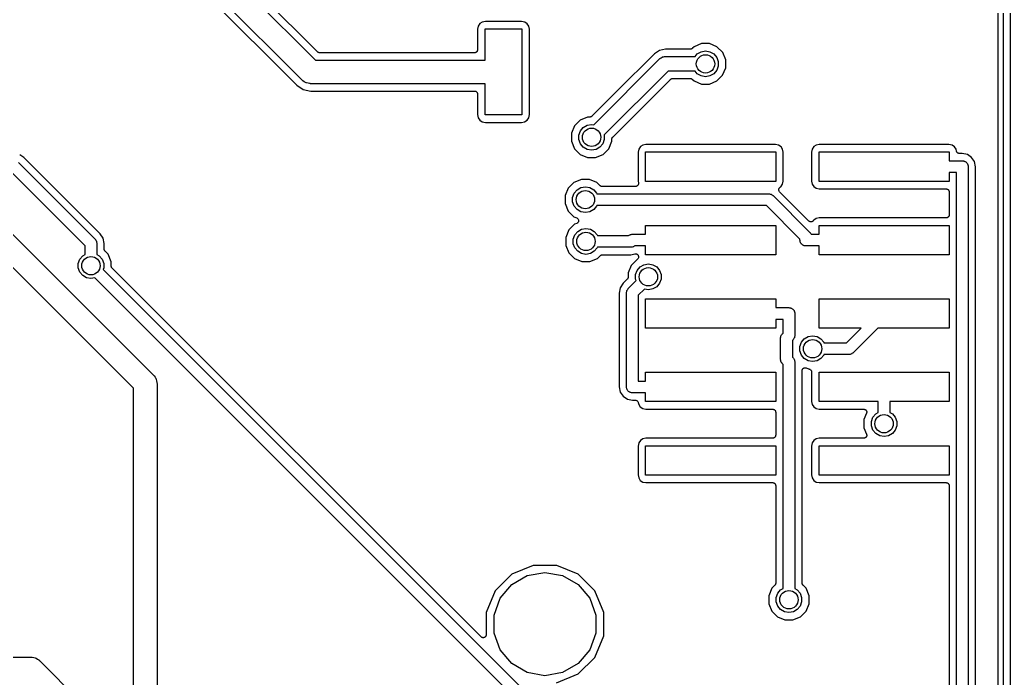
# Model space of a CAD drawing. Extents: x 51 to 137, y -158 to -25.
# Drawn here: x 102.28 to 136.51, y -67.61 to -44.84 of the extents above; entities that cross this region are included whole.
import ezdxf

# ---------------------------------------------------------------- set-up
doc = ezdxf.new("R2010")
doc.units = 0
doc.header["$MEASUREMENT"] = 0
doc.layers.add('BLACK', color=7, linetype='CONTINUOUS')

msp = doc.modelspace()

# ---------------------------------------------------------------- linework, layer by layer
at = {"layer": 'Black'}
for p, q in [((136.083, -28.2226), (136.083, -119.88)), ((136.286, -119.911), (136.286, -28.1863)), ((136.515, -28.1813), (136.515, -119.921)), ((101.625, -35.3631), (112.501, -46.2382)), ((112.045, -46.932), (100.932, -35.8188)), ((100.759, -36.0054), (111.858, -47.1045)), ((112.576, -45.9544), (110.493, -43.8716)), ((118.125, -45.0589), (118.103, -45.1688)), ((118.103, -45.1688), (118.103, -45.8826)), ((118.182, -44.9745), (118.125, -45.0589)), ((118.267, -44.9184), (118.182, -44.9745)), ((118.374, -44.8977), (118.267, -44.9184)), ((118.364, -46.2382), (118.364, -45.1587)), ((118.364, -45.1587), (119.634, -45.1587)), ((119.624, -44.8977), (118.374, -44.8977)), ((119.734, -44.9198), (119.624, -44.8977)), ((119.634, -45.1587), (119.634, -48.1305)), ((119.818, -44.9768), (119.734, -44.9198)), ((119.874, -45.0621), (119.818, -44.9768)), ((119.895, -45.1685), (119.874, -45.0621)), ((119.895, -48.1204), (119.895, -45.1685)), ((124.597, -45.8572), (124.393, -45.8977)), ((125.462, -45.8572), (124.597, -45.8572)), ((125.467, -45.8564), (125.462, -45.8572)), ((125.471, -45.8568), (125.467, -45.8564)), ((125.484, -45.8533), (125.471, -45.8568)), ((125.497, -45.851), (125.484, -45.8533)), ((125.501, -45.8488), (125.497, -45.851)), ((125.505, -45.8477), (125.501, -45.8488)), ((125.516, -45.84), (125.505, -45.8477)), ((125.527, -45.8334), (125.516, -45.84)), ((125.53, -45.83), (125.527, -45.8334)), ((125.534, -45.8275), (125.53, -45.83)), ((125.589, -45.7727), (125.534, -45.8275)), ((125.846, -45.6665), (125.589, -45.7727)), ((126.124, -45.6668), (125.846, -45.6665)), ((126.38, -45.7733), (126.124, -45.6668)), ((126.577, -45.97), (126.38, -45.7733)), ((112.58, -45.957), (112.576, -45.9544)), ((112.583, -45.9604), (112.58, -45.957)), ((112.594, -45.9671), (112.583, -45.9604)), ((112.605, -45.9747), (112.594, -45.9671)), ((112.609, -45.9758), (112.605, -45.9747)), ((112.613, -45.9781), (112.609, -45.9758)), ((112.626, -45.9804), (112.613, -45.9781)), ((112.639, -45.9838), (112.626, -45.9804)), ((112.643, -45.9834), (112.639, -45.9838)), ((112.648, -45.9842), (112.643, -45.9834)), ((118.001, -45.9842), (112.648, -45.9842)), ((118.01, -45.9827), (118.001, -45.9842)), ((118.019, -45.9827), (118.01, -45.9827)), ((118.027, -45.9796), (118.019, -45.9827)), ((118.036, -45.9781), (118.027, -45.9796)), ((118.044, -45.9736), (118.036, -45.9781)), ((118.052, -45.9706), (118.044, -45.9736)), ((118.059, -45.9649), (118.052, -45.9706)), ((118.067, -45.9604), (118.059, -45.9649)), ((118.072, -45.9536), (118.067, -45.9604)), ((118.079, -45.9479), (118.072, -45.9536)), ((118.084, -45.9402), (118.079, -45.9479)), ((118.089, -45.9334), (118.084, -45.9402)), ((118.092, -45.925), (118.089, -45.9334)), ((118.097, -45.9173), (118.092, -45.925)), ((118.098, -45.9086), (118.097, -45.9173)), ((118.101, -45.9002), (118.098, -45.9086)), ((118.103, -45.8826), (118.101, -45.8914)), ((118.101, -45.8914), (118.101, -45.9002)), ((122.121, -48.472), (124.407, -46.1856)), ((124.221, -46.013), (122.921, -47.3127)), ((124.393, -45.8977), (124.221, -46.013)), ((124.407, -46.1856), (124.417, -46.1791)), ((124.417, -46.1791), (124.424, -46.1706)), ((124.424, -46.1706), (124.452, -46.154)), ((124.452, -46.154), (124.48, -46.135)), ((124.48, -46.135), (124.49, -46.1321)), ((124.49, -46.1321), (124.5, -46.1265)), ((124.5, -46.1265), (124.533, -46.1207)), ((124.533, -46.1207), (124.565, -46.1121)), ((124.565, -46.1121), (124.576, -46.1131)), ((124.576, -46.1131), (124.587, -46.1112)), ((124.587, -46.1112), (125.624, -46.1112)), ((125.624, -46.1112), (125.697, -46.0234)), ((125.697, -46.0234), (125.831, -45.9459)), ((125.831, -45.9459), (125.984, -45.919)), ((125.984, -45.919), (126.137, -45.9459)), ((126.137, -45.9459), (126.271, -46.0234)), ((126.271, -46.0234), (126.37, -46.1421)), ((126.37, -46.1421), (126.423, -46.2877)), ((126.683, -46.2268), (126.577, -45.97)), ((112.501, -46.2382), (118.364, -46.2382)), ((126.423, -46.4426), (126.37, -46.5883)), ((126.423, -46.2877), (126.423, -46.4426)), ((126.576, -46.7613), (126.682, -46.5047)), ((126.682, -46.5047), (126.683, -46.2268)), ((124.692, -46.6192), (122.486, -48.8257)), ((125.624, -46.6192), (124.692, -46.6192)), ((124.771, -46.9004), (124.774, -46.8969)), ((124.774, -46.8969), (124.786, -46.8903)), ((124.786, -46.8903), (124.797, -46.8827)), ((124.797, -46.8827), (124.801, -46.8815)), ((124.801, -46.8815), (124.805, -46.8793)), ((124.805, -46.8793), (124.818, -46.877)), ((124.818, -46.877), (124.831, -46.8735)), ((124.831, -46.8735), (124.835, -46.8739)), ((124.835, -46.8739), (124.84, -46.8732)), ((124.84, -46.8732), (125.462, -46.8732)), ((125.462, -46.8732), (125.466, -46.8739)), ((125.466, -46.8739), (125.471, -46.8736)), ((125.471, -46.8736), (125.484, -46.877)), ((125.484, -46.877), (125.497, -46.8793)), ((125.497, -46.8793), (125.501, -46.8815)), ((125.501, -46.8815), (125.505, -46.8827)), ((125.505, -46.8827), (125.516, -46.8903)), ((125.516, -46.8903), (125.527, -46.8969)), ((125.527, -46.8969), (125.53, -46.9004)), ((125.697, -46.707), (125.624, -46.6192)), ((125.831, -46.7844), (125.697, -46.707)), ((125.984, -46.8114), (125.831, -46.7844)), ((126.137, -46.7844), (125.984, -46.8114)), ((126.271, -46.707), (126.137, -46.7844)), ((126.37, -46.5883), (126.271, -46.707)), ((126.379, -46.9577), (126.576, -46.7613)), ((111.858, -47.1045), (112.08, -47.2529)), ((112.059, -46.9422), (112.045, -46.932)), ((112.071, -46.9559), (112.059, -46.9422)), ((112.117, -46.9825), (112.071, -46.9559)), ((112.16, -47.0129), (112.117, -46.9825)), ((112.178, -47.0175), (112.16, -47.0129)), ((112.193, -47.0265), (112.178, -47.0175)), ((112.245, -47.0357), (112.193, -47.0265)), ((112.297, -47.0495), (112.245, -47.0357)), ((112.315, -47.0479), (112.297, -47.0495)), ((112.332, -47.051), (112.315, -47.0479)), ((118.364, -47.051), (112.332, -47.051)), ((118.364, -48.1305), (118.364, -47.051)), ((122.775, -48.8954), (124.768, -46.9029)), ((124.768, -46.9029), (124.771, -46.9004)), ((125.53, -46.9004), (125.534, -46.903)), ((125.534, -46.903), (125.588, -46.957)), ((125.588, -46.957), (125.844, -47.0635)), ((125.844, -47.0635), (126.122, -47.0638)), ((126.122, -47.0638), (126.379, -46.9577)), ((112.08, -47.2529), (112.342, -47.305)), ((112.342, -47.305), (118.001, -47.305)), ((118.001, -47.305), (118.01, -47.3065)), ((118.01, -47.3065), (118.019, -47.3065)), ((118.019, -47.3065), (118.027, -47.3096)), ((118.027, -47.3096), (118.036, -47.3111)), ((118.036, -47.3111), (118.044, -47.3156)), ((118.044, -47.3156), (118.052, -47.3186)), ((118.052, -47.3186), (118.059, -47.3243)), ((118.059, -47.3243), (118.067, -47.3288)), ((118.067, -47.3288), (118.072, -47.3356)), ((118.072, -47.3356), (118.079, -47.3413)), ((118.079, -47.3413), (118.084, -47.349)), ((118.084, -47.349), (118.089, -47.3558)), ((118.089, -47.3558), (118.092, -47.3642)), ((118.092, -47.3642), (118.097, -47.3719)), ((118.097, -47.3719), (118.098, -47.3806)), ((118.098, -47.3806), (118.101, -47.389)), ((118.101, -47.389), (118.101, -47.3978)), ((118.101, -47.3978), (118.103, -47.4066)), ((118.103, -47.4066), (118.103, -48.1207)), ((122.921, -47.3127), (122.057, -48.1768)), ((118.103, -48.1207), (118.124, -48.2271)), ((118.124, -48.2271), (118.18, -48.3124)), ((119.634, -48.1305), (118.364, -48.1305)), ((119.816, -48.3147), (119.873, -48.2303)), ((119.873, -48.2303), (119.895, -48.1204)), ((121.909, -48.2065), (121.652, -48.3127)), ((121.985, -48.2066), (121.909, -48.2065)), ((121.989, -48.2058), (121.985, -48.2066)), ((121.994, -48.2062), (121.989, -48.2058)), ((122.007, -48.2028), (121.994, -48.2062)), ((122.02, -48.2005), (122.007, -48.2028)), ((122.024, -48.1983), (122.02, -48.2005)), ((122.028, -48.1971), (122.024, -48.1983)), ((122.039, -48.1895), (122.028, -48.1971)), ((122.05, -48.1829), (122.039, -48.1895)), ((122.053, -48.1794), (122.05, -48.1829)), ((122.057, -48.1768), (122.053, -48.1794)), ((118.18, -48.3124), (118.264, -48.3694)), ((118.264, -48.3694), (118.374, -48.3915)), ((118.374, -48.3915), (119.624, -48.3915)), ((119.624, -48.3915), (119.731, -48.3708)), ((119.731, -48.3708), (119.816, -48.3147)), ((121.455, -48.509), (121.349, -48.7656)), ((121.652, -48.3127), (121.455, -48.509)), ((121.661, -48.6821), (121.76, -48.5634)), ((121.76, -48.5634), (121.894, -48.4859)), ((121.894, -48.4859), (122.047, -48.459)), ((122.047, -48.459), (122.121, -48.472)), ((121.349, -48.7656), (121.348, -49.0435)), ((121.608, -48.8277), (121.661, -48.6821)), ((121.608, -48.9826), (121.608, -48.8277)), ((122.486, -48.8257), (122.486, -48.8277)), ((122.486, -48.8277), (122.486, -48.9826)), ((122.746, -48.9584), (122.749, -48.9455)), ((122.749, -48.9455), (122.752, -48.9324)), ((122.752, -48.9324), (122.754, -48.9286)), ((122.754, -48.9286), (122.755, -48.9243)), ((122.755, -48.9243), (122.763, -48.9134)), ((122.763, -48.9134), (122.769, -48.9018)), ((122.769, -48.9018), (122.773, -48.899)), ((122.773, -48.899), (122.775, -48.8954)), ((121.348, -49.0435), (121.454, -49.3003)), ((121.661, -49.1283), (121.608, -48.9826)), ((121.76, -49.247), (121.661, -49.1283)), ((121.894, -49.3244), (121.76, -49.247)), ((122.334, -49.247), (122.2, -49.3244)), ((122.433, -49.1283), (122.334, -49.247)), ((122.486, -48.9826), (122.433, -49.1283)), ((122.639, -49.3013), (122.745, -49.0447)), ((122.745, -48.9671), (122.746, -48.9628)), ((122.745, -49.0447), (122.745, -48.9671)), ((122.746, -48.9628), (122.746, -48.9584)), ((123.732, -49.229), (123.675, -49.3134)), ((123.817, -49.1729), (123.732, -49.229)), ((123.924, -49.1522), (123.817, -49.1729)), ((128.4, -49.1522), (123.924, -49.1522)), ((128.51, -49.1743), (128.4, -49.1522)), ((128.594, -49.2313), (128.51, -49.1743)), ((128.65, -49.3166), (128.594, -49.2313)), ((129.726, -49.229), (129.669, -49.3134)), ((129.812, -49.1729), (129.726, -49.229)), ((129.918, -49.1522), (129.812, -49.1729)), ((134.394, -49.1522), (129.918, -49.1522)), ((134.504, -49.1743), (134.394, -49.1522)), ((134.588, -49.2313), (134.504, -49.1743)), ((134.644, -49.3166), (134.588, -49.2313)), ((102.286, -49.514), (102.28, -49.5077)), ((102.392, -49.5845), (102.286, -49.514)), ((102.422, -49.605), (102.392, -49.5845)), ((105.059, -52.2416), (102.422, -49.605)), ((121.454, -49.3003), (121.651, -49.497)), ((121.651, -49.497), (121.907, -49.6035)), ((122.047, -49.3514), (121.894, -49.3244)), ((121.907, -49.6035), (122.185, -49.6038)), ((122.2, -49.3244), (122.047, -49.3514)), ((122.185, -49.6038), (122.442, -49.4977)), ((122.442, -49.4977), (122.639, -49.3013)), ((123.675, -49.3134), (123.653, -49.4233)), ((123.653, -49.4233), (123.653, -50.4194)), ((123.914, -50.4292), (123.914, -49.4132)), ((123.914, -49.4132), (128.41, -49.4132)), ((128.41, -49.4132), (128.41, -50.4292)), ((128.671, -49.423), (128.65, -49.3166)), ((128.671, -50.4191), (128.671, -49.423)), ((129.669, -49.3134), (129.647, -49.4233)), ((129.647, -49.4233), (129.647, -50.4194)), ((129.908, -50.4292), (129.908, -49.4132)), ((129.908, -49.4132), (134.404, -49.4132)), ((134.404, -49.4132), (134.404, -49.718)), ((134.657, -49.3818), (134.644, -49.3166)), ((134.663, -49.3975), (134.657, -49.3818)), ((134.669, -49.4132), (134.663, -49.3975)), ((134.669, -49.4139), (134.669, -49.4132)), ((134.67, -49.4147), (134.669, -49.4139)), ((134.681, -49.4274), (134.67, -49.4147)), ((134.692, -49.4402), (134.681, -49.4274)), ((134.692, -49.4407), (134.692, -49.4402)), ((134.693, -49.4413), (134.692, -49.4407)), ((134.708, -49.4495), (134.693, -49.4413)), ((134.722, -49.4579), (134.708, -49.4495)), ((134.723, -49.458), (134.722, -49.4579)), ((134.724, -49.4585), (134.723, -49.458)), ((134.74, -49.4611), (134.724, -49.4585)), ((134.757, -49.464), (134.74, -49.4611)), ((134.852, -49.464), (134.757, -49.464)), ((135.036, -49.5006), (134.852, -49.464)), ((135.183, -49.5993), (135.036, -49.5006)), ((135.282, -49.747), (135.183, -49.5993)), ((102.236, -49.7775), (104.886, -52.4283)), ((134.404, -49.718), (134.862, -49.718)), ((134.862, -49.718), (134.879, -49.7211)), ((134.879, -49.7211), (134.897, -49.7211)), ((134.897, -49.7211), (134.914, -49.7272)), ((134.914, -49.7272), (134.931, -49.7303)), ((134.931, -49.7303), (134.946, -49.7391)), ((134.946, -49.7391), (134.963, -49.7452)), ((134.963, -49.7452), (134.977, -49.7567)), ((134.977, -49.7567), (134.992, -49.7655)), ((134.992, -49.7655), (135.004, -49.7792)), ((135.004, -49.7792), (135.017, -49.7906)), ((135.017, -49.7906), (135.026, -49.806)), ((135.026, -49.806), (135.038, -49.8196)), ((135.038, -49.8196), (135.044, -49.8363)), ((135.044, -49.8363), (135.053, -49.8517)), ((135.053, -49.8517), (135.056, -49.8692)), ((135.056, -49.8692), (135.062, -49.8859)), ((135.062, -49.8859), (135.062, -49.9037)), ((135.062, -49.9037), (135.065, -49.9212)), ((135.065, -49.9212), (135.065, -76.5725)), ((135.319, -49.9312), (135.282, -49.747)), ((135.319, -76.5625), (135.319, -49.9312)), ((104.54, -52.6562), (102.008, -50.1244)), ((134.658, -50.1244), (134.404, -50.1244)), ((134.404, -50.1244), (134.404, -50.4292)), ((134.658, -76.4883), (134.658, -50.1244)), ((121.437, -50.47), (121.24, -50.6663)), ((121.693, -50.3639), (121.437, -50.47)), ((121.545, -50.7207), (121.679, -50.6432)), ((121.679, -50.6432), (121.832, -50.6163)), ((121.971, -50.3641), (121.693, -50.3639)), ((121.832, -50.6163), (121.984, -50.6432)), ((122.228, -50.4707), (121.971, -50.3641)), ((121.984, -50.6432), (122.119, -50.7207)), ((122.333, -50.5755), (122.228, -50.4707)), ((122.336, -50.5781), (122.333, -50.5755)), ((122.339, -50.5815), (122.336, -50.5781)), ((122.351, -50.5881), (122.339, -50.5815)), ((122.361, -50.5957), (122.351, -50.5881)), ((122.366, -50.5969), (122.361, -50.5957)), ((122.37, -50.5992), (122.366, -50.5969)), ((122.383, -50.6015), (122.37, -50.5992)), ((122.396, -50.6049), (122.383, -50.6015)), ((122.4, -50.6045), (122.396, -50.6049)), ((122.404, -50.6053), (122.4, -50.6045)), ((123.566, -50.6053), (122.404, -50.6053)), ((123.567, -50.6051), (123.566, -50.6053)), ((123.568, -50.6053), (123.567, -50.6051)), ((123.584, -50.6021), (123.568, -50.6053)), ((123.601, -50.5992), (123.584, -50.6021)), ((123.602, -50.5986), (123.601, -50.5987)), ((123.601, -50.5987), (123.601, -50.5992)), ((123.617, -50.5899), (123.602, -50.5986)), ((123.631, -50.5815), (123.617, -50.5899)), ((123.632, -50.5809), (123.631, -50.5815)), ((123.643, -50.5674), (123.632, -50.5804)), ((123.632, -50.5804), (123.632, -50.5809)), ((123.654, -50.5545), (123.643, -50.5674)), ((123.653, -50.4194), (123.666, -50.4843)), ((123.655, -50.553), (123.654, -50.5537)), ((123.654, -50.5537), (123.654, -50.5545)), ((123.66, -50.5371), (123.655, -50.553)), ((123.666, -50.5213), (123.66, -50.5371)), ((123.666, -50.4843), (123.666, -50.4852)), ((123.666, -50.4852), (123.666, -50.4861)), ((123.666, -50.4861), (123.666, -50.5028)), ((123.666, -50.5028), (123.666, -50.5196)), ((123.666, -50.5196), (123.666, -50.5205)), ((123.666, -50.5205), (123.666, -50.5213)), ((128.41, -50.4292), (123.914, -50.4292)), ((128.528, -50.6739), (128.535, -50.6593)), ((128.535, -50.6593), (128.536, -50.6582)), ((128.536, -50.6582), (128.537, -50.6568)), ((128.537, -50.6568), (128.549, -50.6457)), ((128.549, -50.6457), (128.56, -50.6343)), ((128.56, -50.6343), (128.561, -50.6337)), ((128.561, -50.6337), (128.562, -50.6326)), ((128.562, -50.6326), (128.592, -50.6134)), ((128.592, -50.6134), (128.649, -50.529)), ((128.649, -50.529), (128.671, -50.4191)), ((129.647, -50.4194), (129.668, -50.5258)), ((129.668, -50.5258), (129.724, -50.6111)), ((129.724, -50.6111), (129.808, -50.6681)), ((134.404, -50.4292), (129.908, -50.4292)), ((121.24, -50.6663), (121.133, -50.923)), ((121.133, -50.923), (121.133, -51.2008)), ((121.392, -50.985), (121.445, -50.8394)), ((121.392, -51.14), (121.392, -50.985)), ((121.445, -50.8394), (121.545, -50.7207)), ((122.119, -50.7207), (122.218, -50.8394)), ((122.218, -50.8394), (122.225, -50.8593)), ((122.225, -50.8593), (128.173, -50.8593)), ((128.173, -50.8593), (128.182, -50.8609)), ((128.182, -50.8609), (128.191, -50.8601)), ((128.191, -50.8601), (128.216, -50.8669)), ((128.216, -50.8669), (128.242, -50.8716)), ((128.242, -50.8716), (128.25, -50.876)), ((128.25, -50.876), (128.259, -50.8783)), ((128.259, -50.8783), (128.281, -50.8936)), ((128.281, -50.8936), (128.304, -50.9068)), ((128.304, -50.9068), (128.309, -50.9137)), ((128.309, -50.9137), (128.317, -50.9188)), ((128.317, -50.9188), (129.594, -52.1967)), ((128.517, -50.7234), (128.519, -50.7074)), ((128.517, -50.7249), (128.517, -50.7234)), ((128.517, -50.7264), (128.517, -50.7249)), ((128.521, -50.742), (128.517, -50.7264)), ((128.519, -50.7074), (128.52, -50.6913)), ((128.52, -50.6913), (128.521, -50.6899)), ((128.521, -50.6884), (128.528, -50.6739)), ((128.521, -50.6899), (128.521, -50.6884)), ((128.525, -50.7577), (128.521, -50.742)), ((128.526, -50.759), (128.525, -50.7577)), ((128.526, -50.7605), (128.526, -50.759)), ((128.535, -50.7738), (128.526, -50.7605)), ((128.544, -50.7872), (128.535, -50.7738)), ((128.545, -50.7881), (128.544, -50.7872)), ((128.546, -50.7894), (128.545, -50.7881)), ((129.558, -51.8015), (128.546, -50.7894)), ((129.808, -50.6681), (129.918, -50.6902)), ((129.918, -50.6902), (134.303, -50.6902)), ((134.303, -50.6902), (134.312, -50.6917)), ((134.312, -50.6917), (134.32, -50.6917)), ((134.32, -50.6917), (134.329, -50.6947)), ((134.329, -50.6947), (134.338, -50.6963)), ((134.338, -50.6963), (134.345, -50.7007)), ((134.345, -50.7007), (134.354, -50.7038)), ((134.354, -50.7038), (134.36, -50.7095)), ((134.36, -50.7095), (134.368, -50.7139)), ((134.368, -50.7139), (134.374, -50.7207)), ((134.374, -50.7207), (134.381, -50.7265)), ((134.381, -50.7265), (134.385, -50.7342)), ((134.385, -50.7342), (134.391, -50.741)), ((134.391, -50.741), (134.394, -50.7493)), ((134.394, -50.7493), (134.398, -50.757)), ((134.398, -50.757), (134.4, -50.7658)), ((134.4, -50.7658), (134.403, -50.7741)), ((134.403, -50.7741), (134.403, -50.783)), ((134.403, -50.783), (134.404, -50.7918)), ((134.404, -50.7918), (134.404, -51.5906)), ((121.133, -51.2008), (121.239, -51.4577)), ((121.445, -51.2856), (121.392, -51.14)), ((121.545, -51.4043), (121.445, -51.2856)), ((122.218, -51.2856), (122.119, -51.4043)), ((122.225, -51.2657), (122.218, -51.2856)), ((128.089, -51.2657), (122.225, -51.2657)), ((129.248, -52.4246), (128.089, -51.2657)), ((121.239, -51.4577), (121.436, -51.6543)), ((121.436, -51.6543), (121.535, -51.6957)), ((121.679, -51.4818), (121.545, -51.4043)), ((121.832, -51.5087), (121.679, -51.4818)), ((121.984, -51.4818), (121.832, -51.5087)), ((122.119, -51.4043), (121.984, -51.4818)), ((134.329, -51.6876), (134.32, -51.6907)), ((134.338, -51.6861), (134.329, -51.6876)), ((134.345, -51.6817), (134.338, -51.6861)), ((134.354, -51.6786), (134.345, -51.6817)), ((134.36, -51.6729), (134.354, -51.6786)), ((134.368, -51.6685), (134.36, -51.6729)), ((134.374, -51.6617), (134.368, -51.6685)), ((134.381, -51.6559), (134.374, -51.6617)), ((134.385, -51.6482), (134.381, -51.6559)), ((134.391, -51.6414), (134.385, -51.6482)), ((134.394, -51.6331), (134.391, -51.6414)), ((134.398, -51.6254), (134.394, -51.6331)), ((134.4, -51.6166), (134.398, -51.6254)), ((134.403, -51.6083), (134.4, -51.6166)), ((134.404, -51.5906), (134.403, -51.5994)), ((134.403, -51.5994), (134.403, -51.6083)), ((101.625, -51.8487), (106.906, -57.1294)), ((121.458, -51.9153), (121.261, -52.1116)), ((121.535, -51.8834), (121.458, -51.9153)), ((121.535, -51.6957), (121.546, -51.7028)), ((121.546, -51.8763), (121.535, -51.8834)), ((121.546, -51.7028), (121.558, -51.7089)), ((121.558, -51.8702), (121.546, -51.8763)), ((121.558, -51.7089), (121.561, -51.7122)), ((121.561, -51.8669), (121.558, -51.8702)), ((121.561, -51.7122), (121.565, -51.7147)), ((121.565, -51.8645), (121.561, -51.8669)), ((121.565, -51.7147), (121.573, -51.7252)), ((121.573, -51.8539), (121.565, -51.8645)), ((121.573, -51.7252), (121.582, -51.735)), ((121.582, -51.8442), (121.573, -51.8539)), ((121.582, -51.735), (121.584, -51.7391)), ((121.584, -51.84), (121.582, -51.8442)), ((121.584, -51.7391), (121.586, -51.7427)), ((121.586, -51.8365), (121.584, -51.84)), ((121.586, -51.7427), (121.59, -51.7553)), ((121.59, -51.8238), (121.586, -51.8365)), ((121.59, -51.7553), (121.595, -51.7676)), ((121.595, -51.8116), (121.59, -51.8238)), ((121.595, -51.7676), (121.596, -51.7721)), ((121.596, -51.8071), (121.595, -51.8116)), ((121.596, -51.7721), (121.597, -51.7763)), ((121.597, -51.7763), (121.596, -51.7896)), ((121.596, -51.7896), (121.597, -51.8028)), ((121.597, -51.8028), (121.596, -51.8071)), ((123.914, -52.258), (123.914, -51.9532)), ((123.914, -51.9532), (128.41, -51.9532)), ((128.41, -51.9532), (128.41, -52.9692)), ((129.559, -51.802), (129.558, -51.8015)), ((129.56, -51.8027), (129.559, -51.802)), ((129.574, -51.8121), (129.56, -51.8027)), ((129.587, -51.8217), (129.574, -51.8121)), ((129.588, -51.822), (129.587, -51.8217)), ((129.589, -51.8224), (129.588, -51.822)), ((129.605, -51.8265), (129.589, -51.8224)), ((129.621, -51.8309), (129.605, -51.8265)), ((129.622, -51.8308), (129.621, -51.8309)), ((129.623, -51.831), (129.622, -51.8308)), ((129.64, -51.8292), (129.623, -51.831)), ((129.657, -51.8278), (129.64, -51.8292)), ((129.658, -51.8273), (129.657, -51.8274)), ((129.657, -51.8274), (129.657, -51.8278)), ((129.673, -51.82), (129.658, -51.8273)), ((129.689, -51.8129), (129.673, -51.82)), ((129.69, -51.8119), (129.689, -51.8122)), ((129.689, -51.8122), (129.689, -51.8129)), ((129.702, -51.7998), (129.69, -51.8119)), ((129.714, -51.7879), (129.702, -51.7998)), ((129.715, -51.7865), (129.714, -51.7871)), ((129.714, -51.7871), (129.714, -51.7879)), ((129.726, -51.769), (129.715, -51.7865)), ((129.812, -51.7129), (129.726, -51.769)), ((129.918, -51.6922), (129.812, -51.7129)), ((129.908, -52.258), (129.908, -51.9532)), ((129.908, -51.9532), (134.404, -51.9532)), ((134.303, -51.6922), (129.918, -51.6922)), ((134.312, -51.6907), (134.303, -51.6922)), ((134.32, -51.6907), (134.312, -51.6907)), ((134.404, -51.9532), (134.404, -52.9692)), ((106.212, -57.5851), (100.932, -52.3044)), ((105.163, -52.3978), (105.059, -52.2416)), ((121.155, -52.3682), (121.154, -52.6461)), ((121.261, -52.1116), (121.155, -52.3682)), ((121.414, -52.4303), (121.467, -52.2847)), ((121.467, -52.2847), (121.566, -52.166)), ((121.566, -52.166), (121.7, -52.0885)), ((121.7, -52.0885), (121.853, -52.0616)), ((121.853, -52.0616), (122.006, -52.0885)), ((122.006, -52.0885), (122.14, -52.166)), ((122.14, -52.166), (122.239, -52.2847)), ((122.239, -52.2847), (122.247, -52.3046)), ((122.247, -52.3046), (123.327, -52.3046)), ((123.327, -52.3046), (123.349, -52.2923)), ((123.349, -52.2923), (123.371, -52.277)), ((123.371, -52.277), (123.379, -52.2747)), ((123.379, -52.2747), (123.387, -52.2703)), ((123.387, -52.2703), (123.413, -52.2656)), ((123.413, -52.2656), (123.439, -52.2588)), ((123.439, -52.2588), (123.448, -52.2596)), ((123.448, -52.2596), (123.456, -52.258)), ((123.456, -52.258), (123.914, -52.258)), ((129.594, -52.1967), (129.6, -52.204)), ((129.6, -52.204), (129.606, -52.2098)), ((129.606, -52.2098), (129.62, -52.2328)), ((129.62, -52.2328), (129.635, -52.2545)), ((129.635, -52.2545), (129.636, -52.258)), ((129.636, -52.258), (129.908, -52.258)), ((104.54, -52.9558), (104.54, -52.6562)), ((104.886, -52.4283), (104.892, -52.4356)), ((104.892, -52.4356), (104.898, -52.4414)), ((104.898, -52.4414), (104.912, -52.4644)), ((104.912, -52.4644), (104.927, -52.4861)), ((104.927, -52.4861), (104.929, -52.4948)), ((104.929, -52.4948), (104.934, -52.5025)), ((104.934, -52.5025), (104.938, -52.5287)), ((104.938, -52.5287), (104.945, -52.5543)), ((104.945, -52.5543), (104.944, -52.5632)), ((104.944, -52.5632), (104.946, -52.572)), ((104.946, -52.572), (104.946, -52.9558)), ((105.2, -52.582), (105.163, -52.3978)), ((105.2, -52.7732), (105.2, -52.582)), ((121.154, -52.6461), (121.26, -52.903)), ((121.414, -52.5853), (121.414, -52.4303)), ((121.467, -52.7309), (121.414, -52.5853)), ((122.247, -52.711), (122.239, -52.7309)), ((123.41, -52.711), (122.247, -52.711)), ((123.419, -52.7094), (123.41, -52.711)), ((123.428, -52.7102), (123.419, -52.7094)), ((123.453, -52.7034), (123.428, -52.7102)), ((123.479, -52.6987), (123.453, -52.7034)), ((123.487, -52.6943), (123.479, -52.6987)), ((123.496, -52.692), (123.487, -52.6943)), ((123.517, -52.6767), (123.496, -52.692)), ((123.539, -52.6644), (123.517, -52.6767)), ((123.914, -52.6644), (123.539, -52.6644)), ((123.914, -52.9692), (123.914, -52.6644)), ((129.248, -52.4612), (129.248, -52.4246)), ((129.251, -52.4787), (129.248, -52.4612)), ((129.251, -52.4965), (129.251, -52.4787)), ((129.257, -52.5132), (129.251, -52.4965)), ((129.26, -52.5307), (129.257, -52.5132)), ((129.269, -52.5461), (129.26, -52.5307)), ((129.275, -52.5628), (129.269, -52.5461)), ((129.286, -52.5764), (129.275, -52.5628)), ((129.295, -52.5918), (129.286, -52.5764)), ((129.309, -52.6032), (129.295, -52.5918)), ((129.32, -52.6169), (129.309, -52.6032)), ((129.336, -52.6257), (129.32, -52.6169)), ((129.349, -52.6372), (129.336, -52.6257)), ((129.366, -52.6433), (129.349, -52.6372)), ((129.381, -52.6521), (129.366, -52.6433)), ((129.399, -52.6552), (129.381, -52.6521)), ((129.416, -52.6613), (129.399, -52.6552)), ((129.433, -52.6613), (129.416, -52.6613)), ((129.451, -52.6644), (129.433, -52.6613)), ((129.908, -52.6644), (129.451, -52.6644)), ((129.908, -52.9692), (129.908, -52.6644)), ((104.356, -53.1228), (104.456, -53.0041)), ((104.456, -53.0041), (104.54, -52.9558)), ((104.946, -52.9558), (105.03, -53.0041)), ((105.03, -53.0041), (105.129, -53.1228)), ((105.201, -52.7775), (105.2, -52.7732)), ((105.2, -52.7819), (105.201, -52.7775)), ((105.204, -52.7948), (105.2, -52.7819)), ((105.206, -52.8079), (105.204, -52.7948)), ((105.208, -52.8118), (105.206, -52.8079)), ((105.209, -52.816), (105.208, -52.8118)), ((105.217, -52.8269), (105.209, -52.816)), ((105.224, -52.8385), (105.217, -52.8269)), ((105.227, -52.8413), (105.224, -52.8385)), ((105.23, -52.845), (105.227, -52.8413)), ((105.335, -52.9507), (105.23, -52.845)), ((105.441, -53.2076), (105.335, -52.9507)), ((121.26, -52.903), (121.457, -53.0996)), ((121.566, -52.8496), (121.467, -52.7309)), ((121.7, -52.9271), (121.566, -52.8496)), ((121.853, -52.954), (121.7, -52.9271)), ((122.006, -52.9271), (121.853, -52.954)), ((122.14, -52.8496), (122.006, -52.9271)), ((122.239, -52.7309), (122.14, -52.8496)), ((122.248, -53.1003), (122.354, -52.9947)), ((122.354, -52.9947), (122.358, -52.9922)), ((122.358, -52.9922), (122.36, -52.9888)), ((122.36, -52.9888), (122.372, -52.9821)), ((122.372, -52.9821), (122.383, -52.9745)), ((122.383, -52.9745), (122.387, -52.9733)), ((122.387, -52.9733), (122.391, -52.9711)), ((122.391, -52.9711), (122.404, -52.9688)), ((122.404, -52.9688), (122.417, -52.9654)), ((122.417, -52.9654), (122.421, -52.9658)), ((122.421, -52.9658), (122.426, -52.965)), ((122.426, -52.965), (123.4, -52.965)), ((123.4, -52.965), (123.544, -52.9362)), ((123.544, -52.9362), (123.554, -52.936)), ((123.554, -52.936), (123.563, -52.9343)), ((123.563, -52.9343), (123.571, -52.9356)), ((123.571, -52.9356), (123.58, -52.9355)), ((123.58, -52.9355), (123.588, -52.9384)), ((123.588, -52.9384), (123.597, -52.9398)), ((123.597, -52.9398), (123.605, -52.944)), ((123.605, -52.944), (123.613, -52.9468)), ((123.613, -52.9468), (123.62, -52.9525)), ((123.62, -52.9525), (123.628, -52.9569)), ((123.628, -52.9569), (123.634, -52.9635)), ((123.634, -52.9635), (123.641, -52.9689)), ((123.641, -52.9689), (123.645, -52.9767)), ((123.645, -52.9767), (123.651, -52.9836)), ((123.651, -52.9836), (123.654, -52.9917)), ((123.654, -52.9917), (123.659, -52.999)), ((123.659, -52.999), (123.661, -53.008)), ((123.661, -53.008), (123.664, -53.0165)), ((123.664, -53.0165), (123.666, -53.0289)), ((123.666, -53.0289), (123.667, -53.0452)), ((123.667, -53.0452), (123.667, -53.0616)), ((128.41, -52.9692), (123.914, -52.9692)), ((134.404, -52.9692), (129.908, -52.9692)), ((104.303, -53.2684), (104.356, -53.1228)), ((104.303, -53.4234), (104.303, -53.2684)), ((105.129, -53.1228), (105.182, -53.2684)), ((105.182, -53.2684), (105.182, -53.4234)), ((105.441, -53.3556), (105.441, -53.2076)), ((105.442, -53.3601), (105.441, -53.3556)), ((105.442, -53.3646), (105.442, -53.3601)), ((105.445, -53.3774), (105.442, -53.3646)), ((105.447, -53.3904), (105.445, -53.3774)), ((105.45, -53.3943), (105.447, -53.3904)), ((105.451, -53.3987), (105.45, -53.3943)), ((105.458, -53.4095), (105.451, -53.3987)), ((121.457, -53.0996), (121.713, -53.2062)), ((121.713, -53.2062), (121.991, -53.2064)), ((121.991, -53.2064), (122.248, -53.1003)), ((123.417, -53.335), (123.311, -53.5916)), ((123.619, -53.1336), (123.417, -53.335)), ((123.633, -53.1249), (123.619, -53.1333)), ((123.619, -53.1333), (123.619, -53.1336)), ((123.622, -53.5081), (123.722, -53.3894)), ((123.634, -53.1239), (123.633, -53.1249)), ((123.635, -53.1232), (123.634, -53.1239)), ((123.645, -53.1102), (123.635, -53.1232)), ((123.656, -53.0975), (123.645, -53.1102)), ((123.657, -53.0952), (123.656, -53.0963)), ((123.656, -53.0963), (123.656, -53.0975)), ((123.662, -53.0796), (123.657, -53.0952)), ((123.667, -53.0641), (123.662, -53.0796)), ((123.667, -53.0616), (123.667, -53.0628)), ((123.667, -53.0628), (123.667, -53.0641)), ((123.722, -53.3894), (123.856, -53.3119)), ((123.856, -53.3119), (124.009, -53.285)), ((124.009, -53.285), (124.162, -53.3119)), ((124.162, -53.3119), (124.296, -53.3894)), ((124.296, -53.3894), (124.395, -53.5081)), ((104.356, -53.569), (104.303, -53.4234)), ((104.456, -53.6877), (104.356, -53.569)), ((104.59, -53.7652), (104.456, -53.6877)), ((105.182, -53.4234), (105.162, -53.4781)), ((105.162, -53.4781), (121.14, -69.456)), ((105.465, -53.421), (105.458, -53.4095)), ((105.468, -53.4239), (105.465, -53.421)), ((105.471, -53.4276), (105.468, -53.4239)), ((118.228, -66.1848), (105.471, -53.4276)), ((123.311, -53.5916), (123.31, -53.7411)), ((123.31, -53.7411), (123.31, -53.7455)), ((123.569, -53.6537), (123.622, -53.5081)), ((123.569, -53.8087), (123.569, -53.6537)), ((124.395, -53.5081), (124.448, -53.6537)), ((124.448, -53.6537), (124.448, -53.8087)), ((104.743, -53.7921), (104.59, -53.7652)), ((104.878, -53.7683), (104.743, -53.7921)), ((120.912, -69.8029), (104.878, -53.7683)), ((123.14, -53.9533), (123.036, -54.1095)), ((123.281, -53.8129), (123.14, -53.9533)), ((123.283, -53.8093), (123.281, -53.8129)), ((123.287, -53.8064), (123.283, -53.8093)), ((123.293, -53.7949), (123.287, -53.8064)), ((123.301, -53.784), (123.293, -53.7949)), ((123.302, -53.7797), (123.301, -53.784)), ((123.304, -53.7759), (123.302, -53.7797)), ((123.307, -53.7628), (123.304, -53.7759)), ((123.31, -53.7499), (123.307, -53.7628)), ((123.31, -53.7455), (123.31, -53.7499)), ((123.313, -54.14), (123.589, -53.8634)), ((123.589, -53.8634), (123.569, -53.8087)), ((124.296, -54.073), (124.162, -54.1505)), ((124.395, -53.9543), (124.296, -54.073)), ((124.448, -53.8087), (124.395, -53.9543)), ((123.036, -54.1095), (122.999, -54.2937)), ((122.999, -54.2937), (122.999, -57.5312)), ((123.253, -54.2837), (123.255, -54.2749)), ((123.253, -57.5412), (123.253, -54.2837)), ((123.254, -54.266), (123.261, -54.2404)), ((123.255, -54.2749), (123.254, -54.266)), ((123.261, -54.2404), (123.265, -54.2142)), ((123.265, -54.2142), (123.27, -54.2065)), ((123.27, -54.2065), (123.272, -54.1978)), ((123.272, -54.1978), (123.287, -54.1761)), ((123.287, -54.1761), (123.301, -54.1531)), ((123.301, -54.1531), (123.308, -54.1473)), ((123.308, -54.1473), (123.313, -54.14)), ((123.874, -54.1536), (123.66, -54.3679)), ((123.66, -54.3679), (123.66, -57.338)), ((124.009, -54.1774), (123.874, -54.1536)), ((124.162, -54.1505), (124.009, -54.1774)), ((123.914, -55.5092), (123.914, -54.4932)), ((123.914, -54.4932), (128.41, -54.4932)), ((128.41, -54.4932), (128.41, -54.798)), ((129.908, -55.5092), (129.908, -54.4932)), ((129.908, -54.4932), (134.404, -54.4932)), ((134.404, -54.4932), (134.404, -55.5092)), ((128.41, -54.798), (128.867, -54.798)), ((128.867, -54.798), (128.885, -54.8011)), ((128.885, -54.8011), (128.902, -54.8011)), ((128.902, -54.8011), (128.919, -54.8072)), ((128.919, -54.8072), (128.937, -54.8103)), ((128.937, -54.8103), (128.952, -54.8191)), ((128.952, -54.8191), (128.969, -54.8252)), ((128.969, -54.8252), (128.982, -54.8366)), ((128.982, -54.8366), (128.998, -54.8455)), ((128.998, -54.8455), (129.009, -54.8592)), ((129.009, -54.8592), (129.023, -54.8706)), ((129.023, -54.8706), (129.032, -54.886)), ((129.032, -54.886), (129.043, -54.8996)), ((129.043, -54.8996), (129.049, -54.9163)), ((129.049, -54.9163), (129.058, -54.9317)), ((129.058, -54.9317), (129.061, -54.9492)), ((129.061, -54.9492), (129.067, -54.9659)), ((129.067, -54.9659), (129.067, -54.9837)), ((129.067, -54.9837), (129.07, -55.0012)), ((129.07, -55.0012), (129.07, -55.7614)), ((128.664, -55.2044), (128.41, -55.2044)), ((128.41, -55.2044), (128.41, -55.5092)), ((128.664, -55.6772), (128.664, -55.2044)), ((128.41, -55.5092), (123.914, -55.5092)), ((128.588, -55.8015), (128.593, -55.7753)), ((128.593, -55.7753), (128.597, -55.7676)), ((128.597, -55.7676), (128.6, -55.7589)), ((128.6, -55.7589), (128.615, -55.7372)), ((128.615, -55.7372), (128.628, -55.7142)), ((128.628, -55.7142), (128.635, -55.7084)), ((128.635, -55.7084), (128.64, -55.7011)), ((128.64, -55.7011), (128.664, -55.6772)), ((129.07, -55.7791), (129.063, -55.8047)), ((129.07, -55.7614), (129.069, -55.7702)), ((129.069, -55.7702), (129.07, -55.7791)), ((129.533, -55.7991), (129.686, -55.7722)), ((129.686, -55.7722), (129.838, -55.7991)), ((131.361, -55.5092), (129.908, -55.5092)), ((130.855, -56.0152), (131.361, -55.5092)), ((131.936, -55.5092), (131.083, -56.3621)), ((134.404, -55.5092), (131.936, -55.5092)), ((128.581, -55.8271), (128.588, -55.8015)), ((128.582, -55.836), (128.581, -55.8271)), ((128.581, -55.8448), (128.582, -55.836)), ((128.581, -56.592), (128.581, -55.8448)), ((129.011, -55.9051), (128.987, -55.929)), ((128.987, -55.929), (128.987, -56.5078)), ((129.016, -55.8978), (129.011, -55.9051)), ((129.023, -55.892), (129.016, -55.8978)), ((129.036, -55.869), (129.023, -55.892)), ((129.051, -55.8473), (129.036, -55.869)), ((129.054, -55.8386), (129.051, -55.8473)), ((129.058, -55.8309), (129.054, -55.8386)), ((129.063, -55.8047), (129.058, -55.8309)), ((129.246, -56.1409), (129.299, -55.9953)), ((129.299, -55.9953), (129.399, -55.8766)), ((129.399, -55.8766), (129.533, -55.7991)), ((129.838, -55.7991), (129.973, -55.8766)), ((129.973, -55.8766), (130.072, -55.9953)), ((130.072, -55.9953), (130.079, -56.0152)), ((130.079, -56.0152), (130.855, -56.0152)), ((129.246, -56.2959), (129.246, -56.1409)), ((129.299, -56.4415), (129.246, -56.2959)), ((129.399, -56.5602), (129.299, -56.4415)), ((130.072, -56.4415), (129.973, -56.5602)), ((130.079, -56.4216), (130.072, -56.4415)), ((130.939, -56.4216), (130.079, -56.4216)), ((130.948, -56.42), (130.939, -56.4216)), ((130.957, -56.4208), (130.948, -56.42)), ((130.982, -56.414), (130.957, -56.4208)), ((131.008, -56.4093), (130.982, -56.414)), ((131.016, -56.4049), (131.008, -56.4093)), ((131.025, -56.4026), (131.016, -56.4049)), ((131.047, -56.3873), (131.025, -56.4026)), ((131.07, -56.3741), (131.047, -56.3873)), ((131.075, -56.3672), (131.07, -56.3741)), ((131.083, -56.3621), (131.075, -56.3672)), ((128.582, -56.6008), (128.581, -56.592)), ((128.581, -56.6097), (128.582, -56.6008)), ((128.588, -56.6353), (128.581, -56.6097)), ((128.593, -56.6615), (128.588, -56.6353)), ((128.597, -56.6692), (128.593, -56.6615)), ((128.6, -56.6779), (128.597, -56.6692)), ((128.615, -56.6996), (128.6, -56.6779)), ((128.628, -56.7226), (128.615, -56.6996)), ((128.635, -56.7284), (128.628, -56.7226)), ((128.64, -56.7357), (128.635, -56.7284)), ((128.664, -56.7596), (128.64, -56.7357)), ((128.664, -64.5105), (128.664, -56.7596)), ((128.987, -56.5078), (129.011, -56.5317)), ((129.011, -56.5317), (129.016, -56.539)), ((129.016, -56.539), (129.023, -56.5448)), ((129.023, -56.5448), (129.036, -56.5678)), ((129.036, -56.5678), (129.051, -56.5895)), ((129.051, -56.5895), (129.054, -56.5982)), ((129.054, -56.5982), (129.058, -56.6059)), ((129.058, -56.6059), (129.063, -56.6321)), ((129.063, -56.6321), (129.07, -56.6577)), ((129.07, -56.6577), (129.069, -56.6666)), ((129.069, -56.6666), (129.07, -56.6754)), ((129.07, -56.6754), (129.07, -64.5105)), ((129.533, -56.6377), (129.399, -56.5602)), ((129.686, -56.6646), (129.533, -56.6377)), ((129.838, -56.6377), (129.686, -56.6646)), ((129.973, -56.5602), (129.838, -56.6377)), ((106.906, -57.1294), (106.916, -57.1441)), ((106.916, -57.1441), (106.93, -57.1556)), ((106.93, -57.1556), (106.957, -57.2016)), ((123.914, -57.338), (123.914, -57.0332)), ((123.914, -57.0332), (128.41, -57.0332)), ((128.41, -57.0332), (128.41, -58.0492)), ((129.324, -56.9769), (129.326, -56.9659)), ((129.324, -64.3279), (129.324, -56.9769)), ((129.326, -56.9659), (129.327, -56.9548)), ((129.327, -56.9548), (129.329, -56.9486)), ((129.329, -56.9486), (129.331, -56.9421)), ((129.331, -56.9421), (129.336, -56.9325)), ((129.336, -56.9325), (129.34, -56.9222)), ((129.34, -56.9222), (129.345, -56.9173)), ((129.345, -56.9173), (129.348, -56.9115)), ((129.348, -56.9115), (129.357, -56.9044)), ((129.357, -56.9044), (129.364, -56.8962)), ((129.364, -56.8962), (129.37, -56.8931)), ((129.37, -56.8931), (129.375, -56.8889)), ((129.375, -56.8889), (129.386, -56.8851)), ((129.386, -56.8851), (129.396, -56.8799)), ((129.396, -56.8799), (129.402, -56.8791)), ((129.402, -56.8791), (129.408, -56.8768)), ((129.408, -56.8768), (129.419, -56.8768)), ((129.419, -56.8768), (129.431, -56.8754)), ((129.431, -56.8754), (129.437, -56.8768)), ((129.437, -56.8768), (129.444, -56.8768)), ((129.444, -56.8768), (129.454, -56.8806)), ((129.454, -56.8806), (129.465, -56.883)), ((129.465, -56.883), (129.546, -56.9168)), ((129.546, -56.9168), (129.549, -56.9168)), ((129.549, -56.9168), (129.55, -56.917)), ((129.55, -56.917), (129.551, -56.9168)), ((129.551, -56.9168), (129.567, -56.9201)), ((129.567, -56.9201), (129.584, -56.9229)), ((129.584, -56.9229), (129.585, -56.9235)), ((129.585, -56.9235), (129.586, -56.9237)), ((129.586, -56.9237), (129.6, -56.9323)), ((129.6, -56.9323), (129.614, -56.9406)), ((129.614, -56.9406), (129.615, -56.9415)), ((129.615, -56.9415), (129.616, -56.9421)), ((129.616, -56.9421), (129.626, -56.955)), ((129.626, -56.955), (129.637, -56.9677)), ((129.637, -56.9677), (129.637, -56.9687)), ((129.637, -56.9687), (129.638, -56.9697)), ((129.638, -56.9697), (129.643, -56.9853)), ((129.643, -56.9853), (129.649, -57.0008)), ((129.648, -57.0384), (129.647, -57.0433)), ((129.647, -57.0433), (129.647, -58.0394)), ((129.649, -57.0361), (129.648, -57.0372)), ((129.648, -57.0372), (129.648, -57.0384)), ((129.649, -57.0008), (129.649, -57.002)), ((129.649, -57.002), (129.649, -57.0031)), ((129.649, -57.0031), (129.649, -57.0196)), ((129.649, -57.0196), (129.649, -57.0361)), ((129.908, -58.0492), (129.908, -57.0332)), ((129.908, -57.0332), (134.404, -57.0332)), ((134.404, -57.0332), (134.404, -58.0492)), ((106.957, -57.2016), (106.987, -57.245)), ((106.987, -57.245), (106.992, -57.2623)), ((106.992, -57.2623), (107.001, -57.2778)), ((107.001, -57.2778), (107.01, -57.3301)), ((107.01, -57.3301), (107.024, -57.3814)), ((107.024, -57.3814), (107.022, -57.3992)), ((107.022, -57.3992), (107.025, -57.4168)), ((107.025, -57.4168), (107.025, -76.702)), ((123.66, -57.338), (123.914, -57.338)), ((106.212, -76.8703), (106.212, -57.5851)), ((122.999, -57.5312), (123.036, -57.7154)), ((123.036, -57.7154), (123.135, -57.8631)), ((123.256, -57.5587), (123.253, -57.5412)), ((123.256, -57.5765), (123.256, -57.5587)), ((123.262, -57.5932), (123.256, -57.5765)), ((123.265, -57.6107), (123.262, -57.5932)), ((123.274, -57.6261), (123.265, -57.6107)), ((123.28, -57.6428), (123.274, -57.6261)), ((123.292, -57.6564), (123.28, -57.6428)), ((123.301, -57.6718), (123.292, -57.6564)), ((123.314, -57.6832), (123.301, -57.6718)), ((123.326, -57.6969), (123.314, -57.6832)), ((123.341, -57.7057), (123.326, -57.6969)), ((123.355, -57.7172), (123.341, -57.7057)), ((123.372, -57.7233), (123.355, -57.7172)), ((123.387, -57.7321), (123.372, -57.7233)), ((123.404, -57.7352), (123.387, -57.7321)), ((123.421, -57.7413), (123.404, -57.7352)), ((123.439, -57.7413), (123.421, -57.7413)), ((123.456, -57.7444), (123.439, -57.7413)), ((123.914, -57.7444), (123.456, -57.7444)), ((123.914, -58.0492), (123.914, -57.7444)), ((123.135, -57.8631), (123.282, -57.9618)), ((123.282, -57.9618), (123.466, -57.9984)), ((123.466, -57.9984), (123.561, -57.9984)), ((123.561, -57.9984), (123.578, -58.0013)), ((123.578, -58.0013), (123.594, -58.0039)), ((123.594, -58.0039), (123.595, -58.0044)), ((123.595, -58.0044), (123.596, -58.0045)), ((123.596, -58.0045), (123.61, -58.0129)), ((123.61, -58.0129), (123.625, -58.0211)), ((123.625, -58.0211), (123.626, -58.0217)), ((123.626, -58.0217), (123.626, -58.0222)), ((123.626, -58.0222), (123.637, -58.035)), ((123.637, -58.035), (123.648, -58.0477)), ((123.648, -58.0477), (123.649, -58.0485)), ((123.649, -58.0485), (123.649, -58.0492)), ((123.649, -58.0492), (123.655, -58.065)), ((123.655, -58.065), (123.661, -58.0806)), ((123.661, -58.0806), (123.674, -58.1458)), ((123.674, -58.1458), (123.73, -58.2311)), ((128.41, -58.0492), (123.914, -58.0492)), ((129.647, -58.0394), (129.668, -58.1458)), ((129.668, -58.1458), (129.724, -58.2311)), ((131.953, -58.0492), (129.908, -58.0492)), ((131.953, -58.4211), (131.953, -58.0492)), ((134.404, -58.0492), (132.359, -58.0492)), ((132.359, -58.0492), (132.359, -58.4211)), ((123.73, -58.2311), (123.814, -58.2881)), ((123.814, -58.2881), (123.924, -58.3102)), ((123.924, -58.3102), (128.308, -58.3102)), ((128.308, -58.3102), (128.317, -58.3117)), ((128.317, -58.3117), (128.326, -58.3117)), ((128.326, -58.3117), (128.334, -58.3147)), ((128.334, -58.3147), (128.343, -58.3163)), ((128.343, -58.3163), (128.351, -58.3207)), ((128.351, -58.3207), (128.359, -58.3238)), ((128.359, -58.3238), (128.366, -58.3295)), ((128.366, -58.3295), (128.374, -58.3339)), ((128.374, -58.3339), (128.379, -58.3407)), ((128.379, -58.3407), (128.386, -58.3465)), ((128.386, -58.3465), (128.391, -58.3542)), ((128.391, -58.3542), (128.396, -58.361)), ((128.396, -58.361), (128.399, -58.3693)), ((128.399, -58.3693), (128.404, -58.377)), ((128.404, -58.377), (128.405, -58.3858)), ((128.405, -58.3858), (128.408, -58.3941)), ((128.408, -58.3941), (128.408, -58.403)), ((128.408, -58.403), (128.41, -58.4118)), ((128.41, -58.4118), (128.41, -59.2106)), ((129.724, -58.2311), (129.808, -58.2881)), ((129.808, -58.2881), (129.918, -58.3102)), ((129.918, -58.3102), (131.456, -58.3102)), ((131.456, -58.3102), (131.467, -58.3121)), ((131.55, -58.4507), (131.458, -58.6716)), ((131.467, -58.3121), (131.478, -58.3126)), ((131.478, -58.3126), (131.484, -58.3151)), ((131.484, -58.3151), (131.49, -58.3163)), ((131.49, -58.3163), (131.5, -58.3219)), ((131.5, -58.3219), (131.51, -58.3261)), ((131.51, -58.3261), (131.515, -58.3306)), ((131.515, -58.3306), (131.521, -58.3339)), ((131.521, -58.3339), (131.528, -58.3425)), ((131.528, -58.3425), (131.536, -58.35)), ((131.536, -58.35), (131.539, -58.3559)), ((131.539, -58.3559), (131.544, -58.361)), ((131.544, -58.361), (131.548, -58.3714)), ((131.548, -58.3714), (131.553, -58.3813)), ((131.552, -58.4399), (131.55, -58.4507)), ((131.556, -58.4294), (131.552, -58.4399)), ((131.553, -58.3813), (131.554, -58.3879)), ((131.554, -58.3879), (131.556, -58.3941)), ((131.556, -58.3941), (131.556, -58.4053)), ((131.556, -58.4053), (131.557, -58.4163)), ((131.557, -58.4163), (131.556, -58.4228)), ((131.556, -58.4228), (131.556, -58.4294)), ((131.77, -58.5881), (131.869, -58.4694)), ((131.869, -58.4694), (131.953, -58.4211)), ((132.359, -58.4211), (132.443, -58.4694)), ((132.443, -58.4694), (132.543, -58.5881)), ((131.458, -58.6716), (131.458, -58.9495)), ((131.717, -58.7337), (131.77, -58.5881)), ((131.717, -58.8887), (131.717, -58.7337)), ((132.543, -58.5881), (132.596, -58.7337)), ((132.596, -58.7337), (132.596, -58.8887)), ((128.41, -59.2106), (128.408, -59.2194)), ((128.408, -59.2194), (128.408, -59.2283)), ((131.458, -58.9495), (131.549, -59.1718)), ((131.549, -59.1718), (131.552, -59.1826)), ((131.552, -59.1826), (131.556, -59.193)), ((131.556, -59.193), (131.556, -59.1997)), ((131.556, -59.1997), (131.557, -59.2063)), ((131.557, -59.2063), (131.556, -59.2172)), ((131.556, -59.2172), (131.556, -59.2283)), ((131.77, -59.0343), (131.717, -58.8887)), ((131.869, -59.153), (131.77, -59.0343)), ((132.004, -59.2305), (131.869, -59.153)), ((132.443, -59.153), (132.309, -59.2305)), ((132.543, -59.0343), (132.443, -59.153)), ((132.596, -58.8887), (132.543, -59.0343)), ((123.675, -59.4734), (123.653, -59.5833)), ((123.732, -59.389), (123.675, -59.4734)), ((123.817, -59.3329), (123.732, -59.389)), ((123.924, -59.3122), (123.817, -59.3329)), ((128.308, -59.3122), (123.924, -59.3122)), ((128.317, -59.3107), (128.308, -59.3122)), ((128.326, -59.3107), (128.317, -59.3107)), ((128.334, -59.3076), (128.326, -59.3107)), ((128.343, -59.3061), (128.334, -59.3076)), ((128.351, -59.3017), (128.343, -59.3061)), ((128.359, -59.2986), (128.351, -59.3017)), ((128.366, -59.2929), (128.359, -59.2986)), ((128.374, -59.2885), (128.366, -59.2929)), ((128.379, -59.2817), (128.374, -59.2885)), ((128.386, -59.2759), (128.379, -59.2817)), ((128.391, -59.2682), (128.386, -59.2759)), ((128.396, -59.2614), (128.391, -59.2682)), ((128.399, -59.2531), (128.396, -59.2614)), ((128.404, -59.2454), (128.399, -59.2531)), ((128.405, -59.2366), (128.404, -59.2454)), ((128.408, -59.2283), (128.405, -59.2366)), ((129.669, -59.4734), (129.647, -59.5833)), ((129.726, -59.389), (129.669, -59.4734)), ((129.812, -59.3329), (129.726, -59.389)), ((129.918, -59.3122), (129.812, -59.3329)), ((131.456, -59.3122), (129.918, -59.3122)), ((131.466, -59.3103), (131.456, -59.3122)), ((131.477, -59.3098), (131.466, -59.3103)), ((131.484, -59.3073), (131.477, -59.3098)), ((131.49, -59.3061), (131.484, -59.3073)), ((131.5, -59.3006), (131.49, -59.3061)), ((131.51, -59.2964), (131.5, -59.3006)), ((131.515, -59.2918), (131.51, -59.2964)), ((131.521, -59.2885), (131.515, -59.2918)), ((131.528, -59.28), (131.521, -59.2885)), ((131.536, -59.2726), (131.528, -59.28)), ((131.539, -59.2666), (131.536, -59.2726)), ((131.544, -59.2614), (131.539, -59.2666)), ((131.547, -59.2511), (131.544, -59.2614)), ((131.552, -59.2413), (131.547, -59.2511)), ((131.553, -59.2346), (131.552, -59.2413)), ((131.556, -59.2283), (131.553, -59.2346)), ((132.156, -59.2574), (132.004, -59.2305)), ((132.309, -59.2305), (132.156, -59.2574)), ((123.653, -59.5833), (123.653, -60.5794)), ((123.914, -60.5892), (123.914, -59.5732)), ((123.914, -59.5732), (128.41, -59.5732)), ((128.41, -59.5732), (128.41, -60.5892)), ((129.647, -59.5833), (129.647, -60.5794)), ((129.908, -60.5892), (129.908, -59.5732)), ((129.908, -59.5732), (134.404, -59.5732)), ((134.404, -59.5732), (134.404, -60.5892)), ((123.653, -60.5794), (123.674, -60.6858)), ((128.41, -60.5892), (123.914, -60.5892)), ((129.647, -60.5794), (129.668, -60.6858)), ((134.404, -60.5892), (129.908, -60.5892)), ((123.674, -60.6858), (123.73, -60.7711)), ((123.73, -60.7711), (123.814, -60.8281)), ((123.814, -60.8281), (123.924, -60.8502)), ((123.924, -60.8502), (128.308, -60.8502)), ((128.308, -60.8502), (128.317, -60.8517)), ((128.317, -60.8517), (128.326, -60.8517)), ((128.326, -60.8517), (128.334, -60.8547)), ((128.334, -60.8547), (128.343, -60.8563)), ((128.343, -60.8563), (128.351, -60.8607)), ((128.351, -60.8607), (128.359, -60.8638)), ((128.359, -60.8638), (128.366, -60.8695)), ((128.366, -60.8695), (128.374, -60.8739)), ((128.374, -60.8739), (128.379, -60.8807)), ((128.379, -60.8807), (128.386, -60.8865)), ((128.386, -60.8865), (128.391, -60.8942)), ((128.391, -60.8942), (128.396, -60.901)), ((128.396, -60.901), (128.399, -60.9093)), ((128.399, -60.9093), (128.404, -60.917)), ((128.404, -60.917), (128.405, -60.9258)), ((128.405, -60.9258), (128.408, -60.9341)), ((129.668, -60.6858), (129.724, -60.7711)), ((129.724, -60.7711), (129.808, -60.8281)), ((129.808, -60.8281), (129.918, -60.8502)), ((129.918, -60.8502), (134.303, -60.8502)), ((134.303, -60.8502), (134.312, -60.8517)), ((134.312, -60.8517), (134.32, -60.8517)), ((134.32, -60.8517), (134.329, -60.8547)), ((134.329, -60.8547), (134.338, -60.8563)), ((134.338, -60.8563), (134.345, -60.8607)), ((134.345, -60.8607), (134.354, -60.8638)), ((134.354, -60.8638), (134.36, -60.8695)), ((134.36, -60.8695), (134.368, -60.8739)), ((134.368, -60.8739), (134.374, -60.8807)), ((134.374, -60.8807), (134.381, -60.8865)), ((134.381, -60.8865), (134.385, -60.8942)), ((134.385, -60.8942), (134.391, -60.901)), ((134.391, -60.901), (134.394, -60.9093)), ((134.394, -60.9093), (134.398, -60.917)), ((134.398, -60.917), (134.4, -60.9258)), ((134.4, -60.9258), (134.403, -60.9341)), ((128.408, -60.9341), (128.408, -60.943)), ((128.408, -60.943), (128.41, -60.9518)), ((128.41, -60.9518), (128.41, -64.3279)), ((134.403, -60.9341), (134.403, -60.943)), ((134.403, -60.943), (134.404, -60.9518)), ((134.404, -60.9518), (134.404, -76.341)), ((120.032, -63.7104), (119.284, -64.0191)), ((119.824, -64.0656), (120.434, -63.958)), ((120.84, -63.7112), (120.032, -63.7104)), ((120.434, -63.958), (121.044, -64.0656)), ((121.587, -64.0212), (120.84, -63.7112)), ((119.284, -64.0191), (118.712, -64.5903)), ((119.287, -64.3756), (119.824, -64.0656)), ((121.044, -64.0656), (121.581, -64.3756)), ((122.158, -64.5933), (121.587, -64.0212)), ((128.406, -64.3496), (128.404, -64.3626)), ((128.41, -64.3368), (128.406, -64.3496)), ((128.41, -64.3279), (128.409, -64.3323)), ((128.409, -64.3323), (128.41, -64.3368)), ((129.325, -64.3322), (129.324, -64.3279)), ((129.325, -64.3366), (129.325, -64.3322)), ((129.328, -64.3495), (129.325, -64.3366)), ((129.331, -64.3626), (129.328, -64.3495)), ((118.712, -64.5903), (118.402, -65.3368)), ((118.888, -64.8504), (119.287, -64.3756)), ((121.581, -64.3756), (121.98, -64.8504)), ((122.466, -65.3404), (122.158, -64.5933)), ((128.275, -64.5044), (128.169, -64.761)), ((128.38, -64.3998), (128.275, -64.5044)), ((128.383, -64.3961), (128.38, -64.3998)), ((128.386, -64.3932), (128.383, -64.3961)), ((128.393, -64.3817), (128.386, -64.3932)), ((128.4, -64.3709), (128.393, -64.3817)), ((128.402, -64.3666), (128.4, -64.3709)), ((128.404, -64.3626), (128.402, -64.3666)), ((128.428, -64.8231), (128.481, -64.6775)), ((128.481, -64.6775), (128.58, -64.5588)), ((128.58, -64.5588), (128.664, -64.5105)), ((129.07, -64.5105), (129.154, -64.5588)), ((129.154, -64.5588), (129.254, -64.6775)), ((129.254, -64.6775), (129.307, -64.8231)), ((129.333, -64.3665), (129.331, -64.3626)), ((129.334, -64.3707), (129.333, -64.3665)), ((129.342, -64.3816), (129.334, -64.3707)), ((129.348, -64.3932), (129.342, -64.3816)), ((129.352, -64.396), (129.348, -64.3932)), ((129.354, -64.3997), (129.352, -64.396)), ((129.46, -64.5054), (129.354, -64.3997)), ((129.566, -64.7623), (129.46, -64.5054)), ((118.676, -65.4329), (118.888, -64.8504)), ((121.98, -64.8504), (122.192, -65.4329)), ((128.169, -64.761), (128.169, -65.0389)), ((128.169, -65.0389), (128.275, -65.2958)), ((128.428, -64.9781), (128.428, -64.8231)), ((128.481, -65.1237), (128.428, -64.9781)), ((129.307, -64.9781), (129.254, -65.1237)), ((129.307, -64.8231), (129.307, -64.9781)), ((129.459, -65.2968), (129.566, -65.0401)), ((129.566, -65.0401), (129.566, -64.7623)), ((118.402, -65.3368), (118.402, -66.113)), ((122.466, -66.1488), (122.466, -65.3404)), ((128.275, -65.2958), (128.471, -65.4924)), ((128.58, -65.2424), (128.481, -65.1237)), ((128.715, -65.3199), (128.58, -65.2424)), ((128.867, -65.3468), (128.715, -65.3199)), ((129.02, -65.3199), (128.867, -65.3468)), ((129.154, -65.2424), (129.02, -65.3199)), ((129.254, -65.1237), (129.154, -65.2424)), ((129.262, -65.4931), (129.459, -65.2968)), ((118.676, -66.0527), (118.676, -65.4329)), ((122.192, -65.4329), (122.192, -66.0527)), ((128.471, -65.4924), (128.728, -65.599)), ((128.728, -65.599), (129.006, -65.5992)), ((129.006, -65.5992), (129.262, -65.4931)), ((118.888, -66.6352), (118.676, -66.0527)), ((122.192, -66.0527), (121.98, -66.6352)), ((118.239, -66.1923), (118.228, -66.1848)), ((118.249, -66.2009), (118.239, -66.1923)), ((118.253, -66.2024), (118.249, -66.2009)), ((118.257, -66.205), (118.253, -66.2024)), ((118.27, -66.2084), (118.257, -66.205)), ((118.282, -66.213), (118.27, -66.2084)), ((118.287, -66.213), (118.282, -66.213)), ((118.291, -66.2141), (118.287, -66.213)), ((118.304, -66.213), (118.291, -66.2141)), ((118.318, -66.213), (118.304, -66.213)), ((118.322, -66.2114), (118.318, -66.213)), ((118.326, -66.2111), (118.322, -66.2114)), ((118.338, -66.2055), (118.326, -66.2111)), ((118.351, -66.2009), (118.338, -66.2055)), ((118.354, -66.198), (118.351, -66.2009)), ((118.358, -66.1961), (118.354, -66.198)), ((118.368, -66.1868), (118.358, -66.1961)), ((118.378, -66.1783), (118.368, -66.1868)), ((118.38, -66.1744), (118.378, -66.1783)), ((118.383, -66.1712), (118.38, -66.1744)), ((118.389, -66.1592), (118.383, -66.1712)), ((118.396, -66.1477), (118.389, -66.1592)), ((118.398, -66.1392), (118.396, -66.1433)), ((118.396, -66.1433), (118.396, -66.1477)), ((118.399, -66.126), (118.398, -66.1392)), ((118.402, -66.113), (118.399, -66.126)), ((122.156, -66.8953), (122.466, -66.1488)), ((119.287, -67.11), (118.888, -66.6352)), ((121.98, -66.6352), (121.581, -67.11)), ((100.515, -66.8884), (102.68, -66.8884)), ((102.68, -66.8884), (102.697, -66.8915)), ((102.697, -66.8915), (102.715, -66.8899)), ((102.715, -66.8899), (102.767, -66.9037)), ((102.767, -66.9037), (102.819, -66.9129)), ((102.819, -66.9129), (102.834, -66.9218)), ((102.834, -66.9218), (102.852, -66.9265)), ((102.852, -66.9265), (102.895, -66.9569)), ((102.895, -66.9569), (102.941, -66.9835)), ((102.941, -66.9835), (102.953, -66.9972)), ((102.953, -66.9972), (102.967, -67.0074)), ((102.967, -67.0074), (104.356, -68.3963)), ((121.584, -67.4664), (122.156, -66.8953)), ((119.824, -67.42), (119.287, -67.11)), ((120.434, -67.5276), (119.824, -67.42)), ((121.044, -67.42), (120.434, -67.5276)), ((121.581, -67.11), (121.044, -67.42)), ((120.836, -67.7752), (121.584, -67.4664))]:
    msp.add_line(p, q, dxfattribs=at)
for centre in [(125.984, -46.3652), (122.047, -48.9052), (121.832, -51.0625), (121.853, -52.5078), (104.743, -53.3459), (124.009, -53.7312), (129.686, -56.2184), (132.156, -58.8112), (128.867, -64.9006)]:
    msp.add_circle(centre, 0.3175, dxfattribs=at)

doc.saveas('drawing.dxf')
